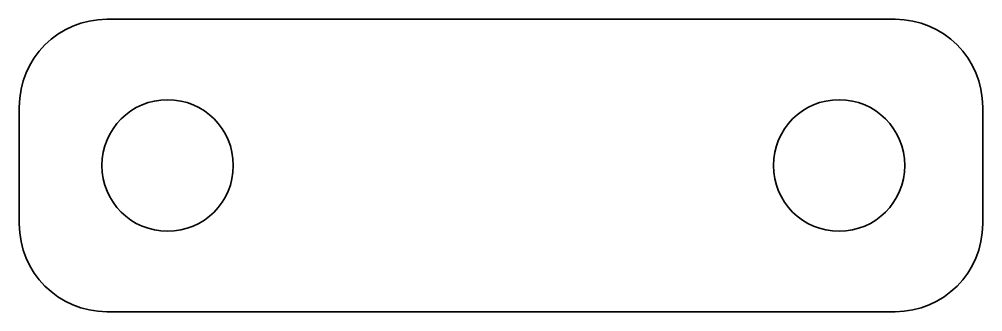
# Model space of a CAD drawing. Header units: millimetres. Extents: x 98.6 to 131.6, y -255.5 to -245.5.
import ezdxf

# ---------------------------------------------------------------- set-up
doc = ezdxf.new("R2010")
doc.units = ezdxf.units.MM
doc.header["$MEASUREMENT"] = 0
doc.layers.add('Layer 1', color=7, linetype='Continuous', lineweight=0)

msp = doc.modelspace()

# ---------------------------------------------------------------- linework, layer by layer
at = {"layer": 'Layer 1', "color": 18, "lineweight": 35, "true_color": 0x010101}
for centre in [(103.7, -250.533), (126.7, -250.533)]:
    msp.add_circle(centre, 2.25, dxfattribs=at)
msp.add_open_spline([(128.619, -255.533), (128.619, -255.533), (101.619, -255.533), (101.619, -255.533), (99.962, -255.533), (98.619, -254.19), (98.619, -252.533), (98.619, -252.533), (98.619, -248.533), (98.619, -248.533), (98.619, -246.876), (99.962, -245.533), (101.619, -245.533), (101.619, -245.533), (128.619, -245.533), (128.619, -245.533), (130.276, -245.533), (131.619, -246.876), (131.619, -248.533), (131.619, -248.533), (131.619, -252.533), (131.619, -252.533), (131.619, -254.19), (130.276, -255.533), (128.619, -255.533)], degree=3, knots=[0, 0, 0, 0, 1, 1, 1, 2, 2, 2, 3, 3, 3, 4, 4, 4, 5, 5, 5, 6, 6, 6, 7, 7, 7, 8, 8, 8, 8], dxfattribs=at)

doc.saveas('drawing.dxf')
